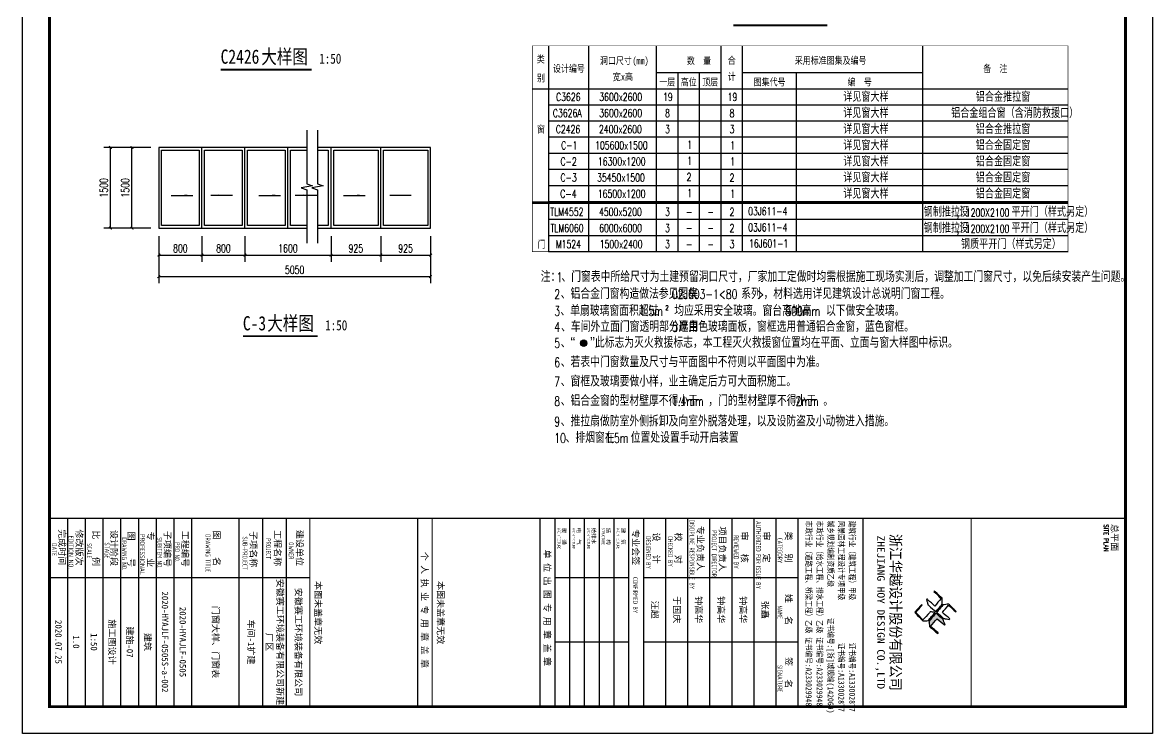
# Model space of a CAD drawing. Extents: x 1900113 to 2270874, y 17288394 to 17931430.
# Drawn here: x 2249874 to 2270874, y 17313615 to 17326832 of the extents above; entities that cross this region are included whole.
import ezdxf
from ezdxf.enums import TextEntityAlignment as Align

# ---------------------------------------------------------------- set-up
doc = ezdxf.new("R2010")
doc.units = 0
doc.header["$LTSCALE"] = 1000
doc.header["$MEASUREMENT"] = 0
doc.layers.get('Defpoints').update_dxf_attribs({"color": 250})
for name, color, linetype in [('0 - 立面线', 7, 'Continuous'), ('DIM_SYMB', 165, 'Continuous'), ('PUB_DIM', 161, 'Continuous'), ('PUB_TEXT', 7, 'Continuous'), ('PUB_TITLE', 4, 'Continuous'), ('TK', 4, 'Continuous'), ('WINDOW', 140, 'Continuous'), ('立面门窗', 144, 'Continuous')]:
    doc.layers.add(name, color=color, linetype=linetype)
doc.styles.add('-宋体', font='', dxfattribs={"width": 0.8})
doc.styles.add('_TCH_DIM_T3', font='SIMPLEX', dxfattribs={"width": 0.705882, "bigfont": 'GBCBIG'})
doc.styles.add('_TCH_LABEL', font='COMPLEX', dxfattribs={"bigfont": 'GBCBIG'})
doc.styles.add('HT', font='simhei.ttf', dxfattribs={"width": 0.7})
doc.styles.add('ROMANS', font='romans', dxfattribs={"width": 0.65, "height": 231.275})
doc.styles.add('TSSD_REIN', font='tssdeng.shx', dxfattribs={"width": 0.7, "bigfont": 'tssdchn.shx'})
doc.styles.add('YAYA', font='', dxfattribs={"width": 0.8, "height": 1})
doc.styles.add('图签宋体', font='', dxfattribs={"height": 300})
doc.styles.add('图签黑体', font='simhei.ttf', dxfattribs={"height": 550})
doc.styles.get('-宋体').set_extended_font_data('SimSun')
doc.styles.get('YAYA').set_extended_font_data('SimSun')
doc.styles.get('图签宋体').set_extended_font_data('NSimSun')
doc.dimstyles.new('_TCH_ARCH&&50', dxfattribs={"dimtxt": 148.75, "dimasz": 50, "dimexe": 125, "dimexo": 150, "dimgap": 50, "dimtad": 1, "dimdec": 0, "dimzin": 0, "dimdsep": 46, "dimtxsty": '_TCH_DIM_T3', "dimblk": 'ARCHTICK', "dimcen": 0.09, "dimclrt": 7, "dimazin": 2, "dimtfac": 1, "dimtdec": 0, "dimtix": 1, "dimtmove": 2, "dimatfit": 3, "dimfxl": 0, "dimtolj": 1, "dimtzin": 0, "dimarcsym": 0})

# ---------------------------------------------------------------- blocks, each defined once
blk = doc.blocks.new('A$C053D6479')
at = {"layer": 'PUB_TITLE'}
h = blk.add_hatch(color=256, dxfattribs=at)
h.dxf.hatch_style = 1
edge = h.paths.add_edge_path()
edge.add_spline(control_points=[(1026, 827), (1105, 920), (1188, 1008), (1266, 1102)], knot_values=[13, 13, 13, 13, 14, 14, 14, 14], degree=3, periodic=0)
edge.add_spline(control_points=[(1266, 1102), (1258, 1111), (1249, 1119), (1239, 1116)], knot_values=[12, 12, 12, 12, 13, 13, 13, 13], degree=3, periodic=0)
edge.add_spline(control_points=[(1239, 1116), (1210, 1107), (1179, 1092), (1144, 1077)], knot_values=[11, 11, 11, 11, 12, 12, 12, 12], degree=3, periodic=0)
edge.add_spline(control_points=[(1144, 1077), (1109, 1063), (1069, 1053), (1047, 1038)], knot_values=[10, 10, 10, 10, 11, 11, 11, 11], degree=3, periodic=0)
edge.add_spline(control_points=[(1047, 1038), (1028, 1026), (1007, 992), (991, 972)], knot_values=[9, 9, 9, 9, 10, 10, 10, 10], degree=3, periodic=0)
edge.add_spline(control_points=[(991, 972), (942, 913), (899, 868), (849, 810)], knot_values=[8, 8, 8, 8, 9, 9, 9, 9], degree=3, periodic=0)
edge.add_spline(control_points=[(849, 810), (842, 801), (822, 776), (822, 775)], knot_values=[7, 7, 7, 7, 8, 8, 8, 8], degree=3, periodic=0)
edge.add_spline(control_points=[(822, 775), (823, 771), (848, 752), (859, 744)], knot_values=[6, 6, 6, 6, 7, 7, 7, 7], degree=3, periodic=0)
edge.add_spline(control_points=[(859, 744), (949, 670), (1035, 592), (1122, 521)], knot_values=[5, 5, 5, 5, 6, 6, 6, 6], degree=3, periodic=0)
edge.add_spline(control_points=[(1122, 521), (1153, 527), (1185, 530), (1217, 533)], knot_values=[4, 4, 4, 4, 5, 5, 5, 5], degree=3, periodic=0)
edge.add_spline(control_points=[(1217, 533), (1246, 535), (1293, 532), (1316, 542)], knot_values=[3, 3, 3, 3, 4, 4, 4, 4], degree=3, periodic=0)
edge.add_spline(control_points=[(1316, 542), (1327, 547), (1338, 565), (1349, 579)], knot_values=[2, 2, 2, 2, 3, 3, 3, 3], degree=3, periodic=0)
edge.add_spline(control_points=[(1349, 579), (1423, 670), (1507, 759), (1572, 848)], knot_values=[1, 1, 1, 1, 2, 2, 2, 2], degree=3, periodic=0)
edge.add_spline(control_points=[(1572, 848), (1564, 852), (1561, 861), (1551, 862)], knot_values=[0, 0, 0, 0, 1, 1, 1, 1], degree=3, periodic=0)
edge.add_spline(control_points=[(1551, 862), (1469, 769), (1393, 671), (1310, 579)], knot_values=[15, 15, 15, 15, 16, 16, 16, 16], degree=3, periodic=0)
edge.add_spline(control_points=[(1310, 579), (1216, 662), (1118, 742), (1026, 827)], knot_values=[14, 14, 14, 14, 15, 15, 15, 15], degree=3, periodic=0)
at = {"layer": 'TK'}
for points, knots in [([(1031, 1298), (1066, 1286), (1054, 1262), (1045, 1224), (1036, 1188), (1031, 1158), (1024, 1121), (1020, 1104), (1017, 1085), (1012, 1071), (1004, 1052), (976, 1026), (956, 1003), (906, 946), (866, 899), (814, 839), (806, 829), (789, 806), (787, 806), (777, 804), (728, 856), (719, 864), (651, 922), (580, 978), (514, 1036), (509, 1106), (488, 1176), (479, 1247), (570, 1343), (663, 1436), (758, 1526), (764, 1523), (768, 1518), (774, 1515), (693, 1422), (599, 1343), (520, 1249), (607, 1171), (698, 1096), (789, 1021), (874, 1109), (950, 1206), (1031, 1298)], [0, 0, 0, 0, 1, 1, 1, 2, 2, 2, 3, 3, 3, 4, 4, 4, 5, 5, 5, 6, 6, 6, 7, 7, 7, 8, 8, 8, 9, 9, 9, 10, 10, 10, 11, 11, 11, 12, 12, 12, 13, 13, 13, 14, 14, 14, 14]), ([(555, 949), (624, 891), (699, 833), (760, 773), (689, 691), (614, 604), (539, 517), (529, 505), (516, 487), (506, 482), (492, 475), (469, 472), (452, 467), (416, 456), (383, 448), (342, 438), (323, 433), (297, 422), (293, 440), (291, 452), (313, 470), (322, 480), (400, 566), (477, 652), (553, 736), (460, 815), (366, 894), (270, 970), (183, 883), (101, 791), (16, 703), (-18, 714), (9, 735), (28, 755), (103, 838), (192, 930), (266, 1005), (319, 1009), (387, 1005), (442, 1007), (456, 1008), (472, 1011), (485, 1007), (507, 1000), (534, 967), (555, 949)], [0, 0, 0, 0, 1, 1, 1, 2, 2, 2, 3, 3, 3, 4, 4, 4, 5, 5, 5, 6, 6, 6, 7, 7, 7, 8, 8, 8, 9, 9, 9, 10, 10, 10, 11, 11, 11, 12, 12, 12, 13, 13, 13, 14, 14, 14, 15, 15, 15, 15]), ([(1551, 862), (1561, 861), (1564, 852), (1572, 848), (1507, 759), (1423, 670), (1349, 579), (1338, 565), (1327, 547), (1316, 542), (1293, 532), (1246, 535), (1217, 533), (1185, 530), (1153, 527), (1122, 521), (1035, 592), (949, 670), (859, 744), (848, 752), (823, 771), (822, 775), (822, 776), (842, 801), (849, 810), (899, 868), (942, 913), (991, 972), (1007, 992), (1028, 1026), (1047, 1038), (1069, 1053), (1109, 1063), (1144, 1077), (1179, 1092), (1210, 1107), (1239, 1116), (1249, 1119), (1258, 1111), (1266, 1102), (1188, 1008), (1105, 920), (1026, 827), (1118, 742), (1216, 662), (1310, 579), (1393, 671), (1469, 769), (1551, 862)], [0, 0, 0, 0, 1, 1, 1, 2, 2, 2, 3, 3, 3, 4, 4, 4, 5, 5, 5, 6, 6, 6, 7, 7, 7, 8, 8, 8, 9, 9, 9, 10, 10, 10, 11, 11, 11, 12, 12, 12, 13, 13, 13, 14, 14, 14, 15, 15, 15, 16, 16, 16, 16]), ([(1097, 490), (1100, 425), (1106, 361), (1107, 294), (1018, 207), (925, 121), (830, 33), (818, 21), (800, 0), (787, 0), (768, -1), (725, 49), (712, 60), (662, 103), (616, 143), (568, 186), (545, 207), (518, 224), (499, 250), (501, 259), (511, 261), (516, 267), (609, 192), (696, 111), (785, 33), (883, 118), (977, 208), (1070, 298), (992, 373), (892, 456), (803, 534), (791, 544), (768, 561), (766, 569), (761, 588), (776, 634), (780, 655), (785, 690), (788, 721), (795, 746), (897, 661), (998, 576), (1097, 490)], [0, 0, 0, 0, 1, 1, 1, 2, 2, 2, 3, 3, 3, 4, 4, 4, 5, 5, 5, 6, 6, 6, 7, 7, 7, 8, 8, 8, 9, 9, 9, 10, 10, 10, 11, 11, 11, 12, 12, 12, 13, 13, 13, 14, 14, 14, 14])]:
    blk.add_open_spline(points, degree=3, knots=knots, dxfattribs=at)
blk = doc.blocks.new('GeYuanFrame_23875652', base_point=(18.76, 4.34))
at = {"layer": 'PUB_TITLE'}
for points in [[(554.76, 235.14), (554.76, 292.54)], [(578.76, 235.14), (578.76, 292.54)], [(554.76, 202.14), (554.76, 229.64)], [(578.76, 202.14), (578.76, 229.64)], [(554.76, 14.34), (554.76, 111.14)]]:
    blk.add_lwpolyline(points, dxfattribs=at)
at = {"layer": 'TK'}
for p, q in [((43.76, 414.34), (602.76, 414.34)), ((532.76, 316.74), (602.76, 316.74)), ((532.76, 284.34), (602.76, 284.34)), ((532.76, 276.14), (602.76, 276.14)), ((532.76, 267.94), (602.76, 267.94)), ((532.76, 259.74), (602.76, 259.74)), ((532.76, 251.54), (602.76, 251.54)), ((532.76, 243.34), (602.76, 243.34)), ((532.76, 235.14), (602.76, 235.14)), ((532.76, 235.14), (602.76, 235.14)), ((532.76, 102.34), (602.76, 102.34)), ((532.76, 93.54), (602.76, 93.54)), ((532.76, 84.74), (554.76, 84.74)), ((532.76, 84.74), (602.76, 84.74)), ((532.76, 67.18), (602.76, 67.18)), ((532.76, 67.14), (602.76, 67.14)), ((532.76, 60.58), (602.76, 60.58)), ((532.76, 53.98), (602.76, 53.98)), ((532.76, 47.38), (602.76, 47.38)), ((532.76, 40.78), (602.76, 40.78)), ((532.76, 34.18), (602.76, 34.18)), ((532.76, 27.58), (602.76, 27.58)), ((532.76, 20.98), (602.76, 20.98)), ((532.76, 14.34), (602.76, 14.34))]:
    blk.add_line(p, q, dxfattribs=at)
for points in [[(18.76, 424.34), (612.76, 424.34), (612.76, 4.34), (18.76, 4.34), (18.76, 424.34)], [(532.76, 292.54), (602.76, 292.54)], [(532.76, 235.14), (602.76, 235.14)], [(532.76, 229.64), (602.76, 229.64)], [(532.76, 224.14), (602.76, 224.14)], [(532.76, 218.64), (602.76, 218.64)], [(532.76, 213.14), (602.76, 213.14)], [(532.76, 207.64), (602.76, 207.64)], [(532.76, 202.14), (602.76, 202.14)], [(532.76, 196.64), (602.76, 196.64)], [(532.76, 151.14), (602.76, 151.14)]]:
    blk.add_lwpolyline(points, dxfattribs=at)
at = {"layer": 'TK', "const_width": 1}
blk.add_lwpolyline([(602.76, 414.34), (43.76, 414.34), (43.76, 14.34), (602.76, 14.34)], close=True, dxfattribs=at)
at = {"layer": 'TK'}
for points, const_width in [([(532.76, 414.34), (532.76, 14.34)], 0.4), ([(532.76, 356.95), (602.76, 356.95)], 0.35), ([(532.76, 292.54), (602.76, 292.54)], 0.35), ([(532.76, 292.54), (602.76, 292.54)], 0.35), ([(532.76, 235.14), (602.76, 235.14)], 0.35), ([(532.76, 202.14), (602.76, 202.14)], 0.35), ([(532.76, 156.64), (602.76, 156.64)], 0.35), ([(532.76, 111.14), (602.76, 111.14)], 0.35), ([(532.76, 67.18), (602.76, 67.18)], 0.35)]:
    blk.add_lwpolyline(points, dxfattribs=dict(at, const_width=const_width))
at = {"layer": 'PUB_TITLE', "xscale": 0.01000000000021828, "yscale": 0.01000000000021828, "zscale": 0.01}
blk.add_blockref('A$C053D6479', (559.86, 336.08), dxfattribs=at)
at = {"layer": 'TK', "style": '图签宋体'}
for s, height, p in [('总平面', 2.4, (534.9, 409.1)), ('类   别', 2.4, (537.65, 287.9)), ('姓   名', 2.4, (560.87, 287.9)), ('签   名', 2.4, (584.35, 287.9)), ('审   定', 2.4, (537.65, 279.7)), ('审   核', 2.4, (537.65, 271.5)), ('项目负责人', 2.4, (535.8, 263.3)), ('专业负责人', 2.4, (535.56, 255.1)), ('校   对', 2.4, (538.06, 246.9)), ('设   计', 2.4, (538.03, 238.7)), ('专业会签', 2.4, (536.79, 231.05)), ('建  筑', 1.44, (536.28, 226.92)), ('结  构', 1.44, (536.28, 221.42)), ('给排水', 1.44, (536.28, 215.92)), ('电  气', 1.44, (536.28, 210.42)), ('暖  通', 1.44, (536.28, 204.92)), ('单 位 出 图 专 用 章 盖 章', 2.4, (544.39, 198.16)), ('本图未盖章无效', 2.4, (556.1, 158.51)), ('个 人 执 业 专 用 章 盖 章', 2.4, (545.19, 152.58)), ('本图未盖章无效', 2.4, (556.1, 113.01)), ('建设单位', 2.4, (537.06, 106.14)), ('工程名称', 2.4, (537.14, 97.93)), ('子项名称', 2.4, (537.52, 88.95)), ('图    名', 2.4, (537.3, 75.3)), ('工程编号', 2.4, (537.44, 63.58)), ('子项编号', 2.4, (537.44, 57)), ('专    业', 2.4, (537.68, 50.69)), ('图    号', 2.4, (537.69, 43.58)), ('设计阶段', 2.4, (537.12, 37.12)), ('比    例', 2.4, (537.26, 30.44)), ('修改版次', 2.4, (536.91, 24.22)), ('完成时间', 2.4, (536.79, 17.83))]:
    blk.add_text(s, height=height, dxfattribs=at).set_placement(p)
at = {"layer": 'TK'}
for s, height, style, width, p in [('SITE PLAN', 1.697, 'ROMANS', 0.76, (535.02, 406.31)), ('建筑行业（建筑工程）甲级           证书编号:A133002877', 2.2, '-宋体', 0.8, (533.67, 311.64)), ('风景园林工程设计专项甲级           证书编号:A133002877', 2.2, '-宋体', 0.8, (533.67, 307.62)), ('城乡规划编制资质乙级        证书编号:[浙]城规编(142069)', 2.2, '-宋体', 0.8, (533.67, 303.63)), ('市政行业（给水工程、排水工程）乙级 证书编号:A233029948', 2.2, '-宋体', 0.8, (533.67, 299.55)), ('市政行业（道路工程、桥梁工程）乙级 证书编号:A233029948', 2.2, '-宋体', 0.8, (533.67, 295.5)), ('CATEGORY', 1.8, 'TSSD_REIN', 0.7, (539.99, 284.98)), ('NAME', 1.8, 'TSSD_REIN', 0.7, (565.18, 284.98)), ('SIGNATURE', 1.8, 'TSSD_REIN', 0.7, (587.34, 284.98)), ('AUTHORIZED FOR ISSUE BY', 1.8, 'TSSD_REIN', 0.7, (533.79, 276.98)), ('REVIEWED BY', 1.8, 'TSSD_REIN', 0.7, (539.03, 268.72)), ('PROJECT DIRECTOR', 1.8, 'TSSD_REIN', 0.7, (537.22, 260.55)), ('DISCIPLINE RESPONSIBLE BY', 1.8, 'TSSD_REIN', 0.7, (533.25, 252.28)), ('CHECKED BY', 1.8, 'TSSD_REIN', 0.7, (539.42, 244.25)), ('DESIGNED BY', 1.8, 'TSSD_REIN', 0.7, (539.43, 236.08)), ('CONFIRMED BY', 1.8, 'TSSD_REIN', 0.7, (554.61, 231.23)), ('ARCHITECTURE', 1.08, 'TSSD_REIN', 0.7, (536.32, 225.15)), ('STRUCTURE', 1.08, 'TSSD_REIN', 0.7, (536.32, 219.65)), ('ARCHITECTURE', 1.08, 'TSSD_REIN', 0.7, (536.32, 214.15)), ('ARCHITECTURE', 1.08, 'TSSD_REIN', 0.7, (536.32, 208.65)), ('ARCHITECTURE', 1.08, 'TSSD_REIN', 0.7, (536.32, 203.15)), ('OWNER', 1.8, 'TSSD_REIN', 0.7, (541.65, 103.29)), ('PROJECT', 1.8, 'TSSD_REIN', 0.7, (540.19, 94.83)), ('SUB-PROJECT', 1.8, 'TSSD_REIN', 0.7, (539.53, 86.11)), ('DRAWING TITLE', 1.8, 'TSSD_REIN', 0.7, (538.64, 72.34)), ('PRO N0.', 1.8, 'TSSD_REIN', 0.7, (541.68, 60.96)), ('SUBITEM NO.', 1.8, 'TSSD_REIN', 0.7, (539.82, 54.39)), ('PROFESSIONAL', 1.8, 'TSSD_REIN', 0.8, (538.55, 47.95)), ('DRAWING NO.', 1.8, 'TSSD_REIN', 0.7, (539.86, 41.26)), ('STAGE', 1.8, 'TSSD_REIN', 0.7, (541.76, 34.84)), ('SCALE', 1.8, 'TSSD_REIN', 0.7, (542.05, 28.23)), ('EDITION NO.', 1.8, 'TSSD_REIN', 0.8, (539.2, 21.45)), ('DATE', 1.8, 'TSSD_REIN', 0.7, (542, 15.26))]:
    blk.add_text(s, height=height, dxfattribs=dict(at, style=style, width=width)).set_placement(p)
for s, height, style, width, p in [('浙江华越设计股份有限公司', 3.96, 'HT', 0.9, (567.74, 328.97)), ('ZHEJIANG HOY DESIGN CO.,LTD', 2.8, '图签黑体', 1.11, (567.73, 323.1))]:
    blk.add_text(s, height=height, dxfattribs=dict(at, style=style, width=width)).set_placement(p, align=Align.MIDDLE)
at = {"layer": 'TK', "char_height": 2.4, "attachment_point": 5, "style": '图签宋体'}
for s, insert, width in [('张矗', (566.76, 280.21), 24), ('钟高华', (566.76, 272.04), 24), ('钟高华', (566.76, 263.84), 24), ('钟高华', (566.76, 255.57), 24), ('于国庆', (566.76, 247.44), 24), ('汪超', (566.76, 239.24), 24), ('安徽赛工环境装备有限公司', (578.76, 106.74), 48), ('安徽赛工环境装备有限公司新建厂区', (578.76, 97.94), 48), ('车间-1扩建', (578.76, 89.14), 48), ('门窗大样、门窗表', (578.76, 75.94), 48), ('2020-HYAJLF-0505', (578.76, 63.88), 48), ('2020-HYAJLF-0505S-a-002', (578.76, 57.28), 48), ('建筑', (578.76, 50.68), 48), ('建施-07', (578.76, 44.08), 48), ('施工图设计', (578.76, 37.48), 48), ('1:50', (578.76, 30.88), 48), ('1.0', (578.76, 24.28), 48), ('2020.07.25', (578.76, 17.69), 48)]:
    blk.add_mtext(s, dxfattribs=dict(at, insert=insert, width=width))
blk = doc.blocks.new('_ArchTick')
at = {"color": 0, "linetype": 'ByBlock', "const_width": 0.4}
blk.add_lwpolyline([(-0.5, -0.5), (0.5, 0.5)], dxfattribs=at)
blk = doc.blocks.new('*D85')
at = {"layer": 'Defpoints', "color": 0}
for p in [(2251506, 17324509), (2252006, 17324509), (2252006, 17323009)]:
    blk.add_point(p, dxfattribs=at)
at = {"layer": 'PUB_DIM', "color": 0, "lineweight": -2}
for p, q in [((2251856, 17324509), (2251381, 17324509)), ((2251506, 17323009), (2251506, 17324509)), ((2251856, 17323009), (2251381, 17323009))]:
    blk.add_line(p, q, dxfattribs=at)
at = {"layer": 'PUB_DIM', "color": 0, "lineweight": -2, "xscale": 50, "yscale": 50, "zscale": 50}
for p, rotation in [((2251506, 17324509), 90), ((2251506, 17323009), 270)]:
    blk.add_blockref('_ArchTick', p, dxfattribs=dict(at, rotation=rotation))
at = {"layer": 'PUB_DIM', "color": 7, "insert": (2251382, 17323759), "char_height": 148.8, "attachment_point": 5, "rotation": 90, "style": '_TCH_DIM_T3'}
blk.add_mtext('\\A1;1500', dxfattribs=at)
blk = doc.blocks.new('*D86')
at = {"layer": 'Defpoints', "color": 0}
for p in [(2252406, 17323009), (2253206, 17323009), (2253206, 17322509)]:
    blk.add_point(p, dxfattribs=at)
at = {"layer": 'PUB_DIM', "color": 0, "lineweight": -2}
for p, q in [((2252406, 17322859), (2252406, 17322384)), ((2253206, 17322859), (2253206, 17322384)), ((2252406, 17322509), (2253206, 17322509))]:
    blk.add_line(p, q, dxfattribs=at)
at = {"layer": 'PUB_DIM', "color": 0, "lineweight": -2, "xscale": 50, "yscale": 50, "zscale": 50, "rotation": 180}
blk.add_blockref('_ArchTick', (2252406, 17322509), dxfattribs=at)
at = {"layer": 'PUB_DIM', "color": 0, "lineweight": -2, "xscale": 50, "yscale": 50, "zscale": 50}
blk.add_blockref('_ArchTick', (2253206, 17322509), dxfattribs=at)
at = {"layer": 'PUB_DIM', "color": 7, "insert": (2252806, 17322633), "char_height": 148.8, "attachment_point": 5, "style": '_TCH_DIM_T3'}
blk.add_mtext('\\A1;800', dxfattribs=at)
blk = doc.blocks.new('*D87')
at = {"layer": 'Defpoints', "color": 0}
for p in [(2253206, 17323009), (2254006, 17323009), (2254006, 17322509)]:
    blk.add_point(p, dxfattribs=at)
at = {"layer": 'PUB_DIM', "color": 0, "lineweight": -2}
for p, q in [((2253206, 17322859), (2253206, 17322384)), ((2254006, 17322859), (2254006, 17322384)), ((2253206, 17322509), (2254006, 17322509))]:
    blk.add_line(p, q, dxfattribs=at)
at = {"layer": 'PUB_DIM', "color": 0, "lineweight": -2, "xscale": 50, "yscale": 50, "zscale": 50, "rotation": 180}
blk.add_blockref('_ArchTick', (2253206, 17322509), dxfattribs=at)
at = {"layer": 'PUB_DIM', "color": 0, "lineweight": -2, "xscale": 50, "yscale": 50, "zscale": 50}
blk.add_blockref('_ArchTick', (2254006, 17322509), dxfattribs=at)
at = {"layer": 'PUB_DIM', "color": 7, "insert": (2253606, 17322633), "char_height": 148.8, "attachment_point": 5, "style": '_TCH_DIM_T3'}
blk.add_mtext('\\A1;800', dxfattribs=at)
blk = doc.blocks.new('*D88')
at = {"layer": 'Defpoints', "color": 0}
for p in [(2254006, 17323009), (2255606, 17323009), (2255606, 17322509)]:
    blk.add_point(p, dxfattribs=at)
at = {"layer": 'PUB_DIM', "color": 0, "lineweight": -2}
for p, q in [((2254006, 17322859), (2254006, 17322384)), ((2255606, 17322859), (2255606, 17322384)), ((2254006, 17322509), (2255606, 17322509))]:
    blk.add_line(p, q, dxfattribs=at)
at = {"layer": 'PUB_DIM', "color": 0, "lineweight": -2, "xscale": 50, "yscale": 50, "zscale": 50, "rotation": 180}
blk.add_blockref('_ArchTick', (2254006, 17322509), dxfattribs=at)
at = {"layer": 'PUB_DIM', "color": 0, "lineweight": -2, "xscale": 50, "yscale": 50, "zscale": 50}
blk.add_blockref('_ArchTick', (2255606, 17322509), dxfattribs=at)
at = {"layer": 'PUB_DIM', "color": 7, "insert": (2254806, 17322633), "char_height": 148.8, "attachment_point": 5, "style": '_TCH_DIM_T3'}
blk.add_mtext('\\A1;1600', dxfattribs=at)
blk = doc.blocks.new('*D89')
at = {"layer": 'Defpoints', "color": 0}
for p in [(2255606, 17323009), (2256531, 17323009), (2256531, 17322509)]:
    blk.add_point(p, dxfattribs=at)
at = {"layer": 'PUB_DIM', "color": 0, "lineweight": -2}
for p, q in [((2255606, 17322859), (2255606, 17322384)), ((2256531, 17322859), (2256531, 17322384)), ((2255606, 17322509), (2256531, 17322509))]:
    blk.add_line(p, q, dxfattribs=at)
at = {"layer": 'PUB_DIM', "color": 0, "lineweight": -2, "xscale": 50, "yscale": 50, "zscale": 50, "rotation": 180}
blk.add_blockref('_ArchTick', (2255606, 17322509), dxfattribs=at)
at = {"layer": 'PUB_DIM', "color": 0, "lineweight": -2, "xscale": 50, "yscale": 50, "zscale": 50}
blk.add_blockref('_ArchTick', (2256531, 17322509), dxfattribs=at)
at = {"layer": 'PUB_DIM', "color": 7, "insert": (2256068, 17322633), "char_height": 148.8, "attachment_point": 5, "style": '_TCH_DIM_T3'}
blk.add_mtext('\\A1;925', dxfattribs=at)
blk = doc.blocks.new('*D90')
at = {"layer": 'Defpoints', "color": 0}
for p in [(2256531, 17323009), (2257456, 17323009), (2257456, 17322509)]:
    blk.add_point(p, dxfattribs=at)
at = {"layer": 'PUB_DIM', "color": 0, "lineweight": -2}
for p, q in [((2256531, 17322859), (2256531, 17322384)), ((2257456, 17322859), (2257456, 17322384)), ((2256531, 17322509), (2257456, 17322509))]:
    blk.add_line(p, q, dxfattribs=at)
at = {"layer": 'PUB_DIM', "color": 0, "lineweight": -2, "xscale": 50, "yscale": 50, "zscale": 50, "rotation": 180}
blk.add_blockref('_ArchTick', (2256531, 17322509), dxfattribs=at)
at = {"layer": 'PUB_DIM', "color": 0, "lineweight": -2, "xscale": 50, "yscale": 50, "zscale": 50}
blk.add_blockref('_ArchTick', (2257456, 17322509), dxfattribs=at)
at = {"layer": 'PUB_DIM', "color": 7, "insert": (2256993, 17322633), "char_height": 148.8, "attachment_point": 5, "style": '_TCH_DIM_T3'}
blk.add_mtext('\\A1;925', dxfattribs=at)
blk = doc.blocks.new('*D91')
at = {"layer": 'Defpoints', "color": 0}
for p in [(2252406, 17323009), (2257456, 17323009), (2257456, 17322109)]:
    blk.add_point(p, dxfattribs=at)
at = {"layer": 'PUB_DIM', "color": 0, "lineweight": -2}
for p, q in [((2252406, 17322859), (2252406, 17321984)), ((2257456, 17322859), (2257456, 17321984)), ((2252406, 17322109), (2257456, 17322109))]:
    blk.add_line(p, q, dxfattribs=at)
at = {"layer": 'PUB_DIM', "color": 0, "lineweight": -2, "xscale": 50, "yscale": 50, "zscale": 50, "rotation": 180}
blk.add_blockref('_ArchTick', (2252406, 17322109), dxfattribs=at)
at = {"layer": 'PUB_DIM', "color": 0, "lineweight": -2, "xscale": 50, "yscale": 50, "zscale": 50}
blk.add_blockref('_ArchTick', (2257456, 17322109), dxfattribs=at)
at = {"layer": 'PUB_DIM', "color": 7, "insert": (2254931, 17322233), "char_height": 148.8, "attachment_point": 5, "style": '_TCH_DIM_T3'}
blk.add_mtext('\\A1;5050', dxfattribs=at)
blk = doc.blocks.new('*D92')
at = {"layer": 'Defpoints', "color": 0}
for p in [(2251906, 17324509), (2252406, 17324509), (2252406, 17323009)]:
    blk.add_point(p, dxfattribs=at)
at = {"layer": 'PUB_DIM', "color": 0, "lineweight": -2}
for p, q in [((2252256, 17324509), (2251781, 17324509)), ((2251906, 17323009), (2251906, 17324509)), ((2252256, 17323009), (2251781, 17323009))]:
    blk.add_line(p, q, dxfattribs=at)
at = {"layer": 'PUB_DIM', "color": 0, "lineweight": -2, "xscale": 50, "yscale": 50, "zscale": 50}
for p, rotation in [((2251906, 17324509), 90), ((2251906, 17323009), 270)]:
    blk.add_blockref('_ArchTick', p, dxfattribs=dict(at, rotation=rotation))
at = {"layer": 'PUB_DIM', "color": 7, "insert": (2251782, 17323759), "char_height": 148.8, "attachment_point": 5, "rotation": 90, "style": '_TCH_DIM_T3'}
blk.add_mtext('\\A1;1500', dxfattribs=at)

msp = doc.modelspace()

# ---------------------------------------------------------------- hatches: boundary and pattern name
h = msp.add_hatch(color=1)
edge = h.paths.add_edge_path()
edge.add_arc((2260302.6, 17320871.7), 60, 0, 360)
at = {"layer": 'DIM_SYMB'}
for points in [[(2253038.1, 17323615.8), (2252888.1, 17323615.8), (2252888.1, 17323635.8)], [(2253371.7, 17323615.8), (2253521.7, 17323615.8), (2253521.7, 17323635.8)], [(2254668, 17323615.8), (2254518, 17323615.8), (2254518, 17323635.8)], [(2254938.7, 17323615.8), (2255088.7, 17323615.8), (2255088.7, 17323635.8)], [(2256238.1, 17323615.8), (2256088.1, 17323615.8), (2256088.1, 17323635.8)], [(2256696.7, 17323615.8), (2256846.7, 17323615.8), (2256846.7, 17323635.8)]]:
    msp.add_hatch(color=256, dxfattribs=at).paths.add_polyline_path(points)

# ---------------------------------------------------------------- linework, layer by layer
for p, q in [((2260399.8, 17322573.9), (2260399.8, 17326398.9)), ((2262849.8, 17325898.9), (2261649.8, 17325898.9)), ((2266599.8, 17325898.9), (2263249.8, 17325898.9)), ((2269304.8, 17325298.9), (2259649.8, 17325298.9)), ((2269304.8, 17324998.9), (2259649.8, 17324998.9)), ((2269304.8, 17324698.9), (2259649.8, 17324698.9)), ((2269304.8, 17324698.9), (2259649.8, 17324698.9)), ((2269304.8, 17324398.9), (2259649.8, 17324398.9)), ((2269304.8, 17324098.9), (2259649.8, 17324098.9)), ((2269304.8, 17323798.9), (2259649.8, 17323798.9)), ((2269304.8, 17323498.9), (2259649.8, 17323498.9)), ((2269304.8, 17323498.9), (2259649.8, 17323498.9)), ((2269304.8, 17323498.9), (2259649.8, 17323498.9)), ((2269304.8, 17323498.9), (2259649.8, 17323498.9)), ((2269304.8, 17323498.9), (2259649.8, 17323498.9)), ((2269304.8, 17323498.9), (2259649.8, 17323498.9)), ((2269304.8, 17323498.9), (2259649.8, 17323498.9)), ((2269304.8, 17323498.9), (2259649.8, 17323498.9))]:
    msp.add_line(p, q)
at = {"color": 0}
msp.add_circle((2260302.6, 17320871.7), 60, dxfattribs=at)
at = {"layer": '0 - 立面线'}
for p, q in [((2253206, 17323009), (2253206, 17324509)), ((2254006, 17323009), (2254006, 17324509)), ((2254806, 17323009), (2254806, 17324509)), ((2255606, 17323009), (2255606, 17324509)), ((2256531, 17323009), (2256531, 17324509))]:
    msp.add_line(p, q, dxfattribs=at)
for points in [[(2255156, 17324509), (2252406, 17324509), (2252406, 17323009)], [(2255356, 17323009), (2257456, 17323009), (2257456, 17324509), (2255356, 17324509)], [(2252406, 17323009), (2255156, 17323009)]]:
    msp.add_lwpolyline(points, dxfattribs=at)
at = {"layer": 'DIM_SYMB', "const_width": 35}
for points in [[(2253554.6, 17325958.4), (2255246.7, 17325958.4)], [(2253967.8, 17321000.6), (2255357.5, 17321000.6)]]:
    msp.add_lwpolyline(points, dxfattribs=at)
at = {"layer": 'DIM_SYMB'}
for points in [[(2252636.2, 17323615.8), (2253038.1, 17323615.8)], [(2253773.7, 17323615.8), (2253371.7, 17323615.8)], [(2254266.1, 17323615.8), (2254668, 17323615.8)], [(2255340.7, 17323615.8), (2254938.7, 17323615.8)], [(2255836.2, 17323615.8), (2256238.1, 17323615.8)], [(2257098.7, 17323615.8), (2256696.7, 17323615.8)]]:
    msp.add_lwpolyline(points, dxfattribs=at)
at = {"layer": 'PUB_DIM', "const_width": 35}
msp.add_lwpolyline([(2263084.3, 17326782.6), (2264834.3, 17326782.6)], dxfattribs=at)
at = {"layer": 'PUB_TEXT'}
for p, q in [((2259649.8, 17326398.9), (2259649.8, 17322573.9)), ((2261649.8, 17326391.4), (2261649.8, 17322573.9)), ((2262849.8, 17326396.4), (2262849.8, 17322573.9)), ((2263249.8, 17326398.9), (2263249.8, 17322573.9)), ((2266599.8, 17326398.9), (2266599.8, 17322573.9)), ((2262049.8, 17325898.9), (2262049.8, 17322573.9)), ((2262449.8, 17325898.9), (2262449.8, 17322573.9)), ((2262449.8, 17325898.9), (2262449.8, 17322573.9)), ((2262449.8, 17325898.9), (2262449.8, 17322573.9)), ((2262449.8, 17325898.9), (2262449.8, 17322573.9)), ((2262849.8, 17325898.9), (2262849.8, 17322573.9)), ((2264249.8, 17325898.9), (2264249.8, 17322573.9)), ((2259349.8, 17325598.9), (2269304.8, 17325598.9)), ((2259349.8, 17323498.9), (2269304.8, 17323498.9)), ((2259349.8, 17323473.9), (2269304.8, 17323473.9)), ((2259649.8, 17323473.9), (2269304.8, 17323473.9)), ((2259649.8, 17323173.9), (2266599.8, 17323173.9)), ((2259649.8, 17323173.9), (2269304.8, 17323173.9)), ((2259649.8, 17322873.9), (2269304.8, 17322873.9)), ((2259649.8, 17322573.9), (2269304.8, 17322573.9))]:
    msp.add_line(p, q, dxfattribs=at)
at = {"layer": 'PUB_TEXT', "const_width": 10}
msp.add_lwpolyline([(2269304.8, 17322573.9), (2269304.8, 17326398.9), (2259349.8, 17326398.9), (2259349.8, 17322573.9)], close=True, dxfattribs=at)
at = {"layer": 'WINDOW'}
for points in [[(2252456, 17324459), (2253156, 17324459), (2253156, 17323059), (2252456, 17323059)], [(2253256, 17324459), (2253956, 17324459), (2253956, 17323059), (2253256, 17323059)], [(2254056, 17324459), (2254756, 17324459), (2254756, 17323059), (2254056, 17323059)], [(2255656, 17324459), (2256481, 17324459), (2256481, 17323059), (2255656, 17323059)], [(2256581, 17324459), (2257406, 17324459), (2257406, 17323059), (2256581, 17323059)]]:
    msp.add_lwpolyline(points, close=True, dxfattribs=at)
for points in [[(2255156, 17323059), (2254856, 17323059), (2254856, 17324459), (2255156, 17324459)], [(2255356, 17324459), (2255556, 17324459), (2255556, 17323059), (2255356, 17323059)]]:
    msp.add_lwpolyline(points, dxfattribs=at)
at = {"layer": '立面门窗'}
msp.add_line((2256531, 17323009), (2256531, 17324509), dxfattribs=at)
for points in [[(2255156, 17324830.3), (2255156, 17323836.6), (2255261, 17323798.3), (2255051, 17323761.3), (2255156, 17323724.1), (2255156, 17322730.3)], [(2255356, 17324830.3), (2255356, 17323836.6), (2255461, 17323798.3), (2255251, 17323761.3), (2255356, 17323724.1), (2255356, 17322730.3)]]:
    msp.add_lwpolyline(points, dxfattribs=at)

# ---------------------------------------------------------------- block references
at = {"xscale": 50, "yscale": 50, "zscale": 50, "rotation": 270}
msp.add_blockref('GeYuanFrame_23875652', (2249873.5, 17343314.5), dxfattribs=at)

# ---------------------------------------------------------------- texts
at = {"layer": 'PUB_TEXT'}
for s, height, style, width, p in [('C2426', 264.35, 'YAYA', 0.8, (2253554.6, 17326066.8)), ('大样图', 264.35, 'YAYA', 0.8, (2254310.7, 17326066.8)), ('1:50', 188.82, 'YAYA', 0.8, (2255386.7, 17326066.8)), ('类', 132.2, 'YAYA', 0.8, (2259430.4, 17326086.4)), ('设计编号', 132.17, 'YAYA', 0.8, (2259731.3, 17325911.4)), ('洞口尺寸', 132.17, 'YAYA', 0.8, (2260604, 17326057.7)), ('(mm)', 132.17, 'YAYA', 0.8, (2261208.9, 17326057.7)), ('数', 132.2, 'YAYA', 0.8, (2262220.1, 17326057.7)), ('量', 132.2, 'YAYA', 0.8, (2262522.5, 17326057.7)), ('合', 132.2, 'YAYA', 0.8, (2262980.7, 17326061.4)), ('采用标准图集及编号', 132.17, 'YAYA', 0.8, (2264226.7, 17326061.4)), ('备', 132.2, 'YAYA', 0.8, (2267728, 17325911.4)), ('注', 132.2, 'YAYA', 0.8, (2268030.4, 17325911.4)), ('别', 132.2, 'YAYA', 0.8, (2259434.3, 17325736.4)), ('宽', 132.2, 'YAYA', 0.8, (2260844.1, 17325757.7)), ('x', 132.2, 'YAYA', 0.8, (2260995.3, 17325757.7)), ('高', 132.2, 'YAYA', 0.8, (2261070.9, 17325757.7)), ('计', 132.2, 'YAYA', 0.8, (2262980.4, 17325761.4)), ('一层', 132.17, 'YAYA', 0.8, (2261707.2, 17325661.4)), ('高位', 132.17, 'YAYA', 0.8, (2262106.6, 17325661.4)), ('顶层', 132.17, 'YAYA', 0.8, (2262506, 17325661.4)), ('图集代号', 132.17, 'YAYA', 0.8, (2263462.5, 17325661.4)), ('编', 132.2, 'YAYA', 0.8, (2265207.5, 17325661.4)), ('号', 132.2, 'YAYA', 0.8, (2265509.9, 17325661.4)), ('C3626', 148.75, '_TCH_LABEL', 0.705882, (2259789.8, 17325374.5)), ('3600x2600', 148.75, '_TCH_LABEL', 0.705882, (2260592.3, 17325374.5)), ('19', 148.75, '_TCH_LABEL', 0.705882, (2261777.3, 17325374.5)), ('19', 148.75, '_TCH_LABEL', 0.705882, (2262977.3, 17325374.5)), ('C3626A', 148.75, '_TCH_LABEL', 0.705882, (2259729.8, 17325074.5)), ('3600x2600', 148.75, '_TCH_LABEL', 0.705882, (2260592.3, 17325074.5)), ('8', 148.8, '_TCH_LABEL', 0.705882, (2261814.8, 17325074.5)), ('8', 148.8, '_TCH_LABEL', 0.705882, (2263014.8, 17325074.5)), ('窗', 132.2, 'YAYA', 0.8, (2259434.9, 17324783.6)), ('C2426', 148.75, '_TCH_LABEL', 0.705882, (2259784.8, 17324774.5)), ('2400x2600', 148.75, '_TCH_LABEL', 0.705882, (2260587.3, 17324774.5)), ('3', 148.8, '_TCH_LABEL', 0.705882, (2261814.8, 17324774.5)), ('3', 148.8, '_TCH_LABEL', 0.705882, (2263014.8, 17324774.5)), ('C-1', 148.75, '_TCH_LABEL', 0.705882, (2259884.8, 17324474.5)), ('105600x1500', 148.75, '_TCH_LABEL', 0.705882, (2260514.8, 17324474.5)), ('1', 148.8, '_TCH_LABEL', 0.705882, (2262227.3, 17324487)), ('1', 148.8, '_TCH_LABEL', 0.705882, (2263027.3, 17324474.5)), ('C-2', 148.75, '_TCH_LABEL', 0.705882, (2259872.3, 17324174.5)), ('16300x1200', 148.75, '_TCH_LABEL', 0.705882, (2260567.3, 17324174.5)), ('1', 148.8, '_TCH_LABEL', 0.705882, (2262227.3, 17324187)), ('1', 148.8, '_TCH_LABEL', 0.705882, (2263027.3, 17324174.5)), ('C-3', 148.75, '_TCH_LABEL', 0.705882, (2259872.3, 17323874.5)), ('35450x1500', 148.75, '_TCH_LABEL', 0.705882, (2260552.3, 17323874.5)), ('2', 148.8, '_TCH_LABEL', 0.705882, (2262214.8, 17323887)), ('2', 148.8, '_TCH_LABEL', 0.705882, (2263014.8, 17323874.5)), ('C-4', 148.75, '_TCH_LABEL', 0.705882, (2259867.3, 17323574.5)), ('16500x1200', 148.75, '_TCH_LABEL', 0.705882, (2260564.8, 17323574.5)), ('1', 148.8, '_TCH_LABEL', 0.705882, (2262227.3, 17323587)), ('1', 148.8, '_TCH_LABEL', 0.705882, (2263027.3, 17323574.5)), ('TLM4552', 148.75, '_TCH_LABEL', 0.705882, (2259682.3, 17323237)), ('4500x5200', 148.75, '_TCH_LABEL', 0.705882, (2260587.3, 17323237)), ('3', 148.8, '_TCH_LABEL', 0.705882, (2261814.8, 17323237)), ('2', 148.8, '_TCH_LABEL', 0.705882, (2263014.8, 17323237)), ('03J611-4', 148.75, '_TCH_LABEL', 0.705882, (2263360.6, 17323249.5)), ('1200X2100', 148.75, '_TCH_LABEL', 0.705882, (2267405.2, 17323223.9)), ('-', 148.8, '_TCH_LABEL', 0.705882, (2262204.8, 17323237)), ('-', 148.8, '_TCH_LABEL', 0.705882, (2262604.8, 17323237)), (',', 148.8, '_TCH_LABEL', 0.705882, (2267237.3, 17323223.9)), ('TLM6060', 148.75, '_TCH_LABEL', 0.705882, (2259684.8, 17322937)), ('6000x6000', 148.75, '_TCH_LABEL', 0.705882, (2260589.8, 17322937)), ('3', 148.8, '_TCH_LABEL', 0.705882, (2261814.8, 17322937)), ('-', 148.8, '_TCH_LABEL', 0.705882, (2262204.8, 17322937)), ('-', 148.8, '_TCH_LABEL', 0.705882, (2262604.8, 17322937)), ('2', 148.8, '_TCH_LABEL', 0.705882, (2263014.8, 17322937)), ('03J611-4', 148.75, '_TCH_LABEL', 0.705882, (2263360.6, 17322949.5)), (',', 148.8, '_TCH_LABEL', 0.705882, (2267237.3, 17322923.9)), ('1200X2100', 148.75, '_TCH_LABEL', 0.705882, (2267405.2, 17322923.9)), ('门', 132.2, 'YAYA', 0.8, (2259444.3, 17322643.9)), ('M1524', 148.75, '_TCH_LABEL', 0.705882, (2259784.8, 17322637)), ('1500x2400', 148.75, '_TCH_LABEL', 0.705882, (2260599.8, 17322637)), ('3', 148.8, '_TCH_LABEL', 0.705882, (2261814.8, 17322637)), ('-', 148.8, '_TCH_LABEL', 0.705882, (2262204.8, 17322637)), ('-', 148.8, '_TCH_LABEL', 0.705882, (2262604.8, 17322637)), ('3', 148.8, '_TCH_LABEL', 0.705882, (2263014.8, 17322637)), ('16J601-1', 148.75, '_TCH_LABEL', 0.705882, (2263375.6, 17322649.5)), ('1', 178.5, '_TCH_LABEL', 0.705882, (2259798.7, 17322008.1)), ('2', 178.5, '_TCH_LABEL', 0.705882, (2259755.8, 17321693.1)), ('02J603-1<80', 178.5, '_TCH_LABEL', 0.705882, (2261940.1, 17321693.1)), ('>', 178.5, '_TCH_LABEL', 0.705882, (2263525, 17321693.1)), ('3', 178.5, '_TCH_LABEL', 0.705882, (2259755.8, 17321378.1)), ('1.5m', 178.5, '_TCH_LABEL', 0.705882, (2261344.3, 17321378.1)), ('2', 89.2, '_TCH_LABEL', 0.705882, (2261818.3, 17321483.1)), ('900mm', 178.5, '_TCH_LABEL', 0.705882, (2264050.5, 17321378.1)), ('C-3', 264.35, 'YAYA', 0.8, (2253967.8, 17321109)), ('大样图', 264.35, 'YAYA', 0.8, (2254421.5, 17321109)), ('1:50', 188.82, 'YAYA', 0.8, (2255497.5, 17321109)), ('4', 178.5, '_TCH_LABEL', 0.705882, (2259755.8, 17321081.1)), ('5', 178.5, '_TCH_LABEL', 0.705882, (2261946.1, 17321081.1)), ('5', 178.5, '_TCH_LABEL', 0.705882, (2259755.8, 17320784.1)), ('6', 178.5, '_TCH_LABEL', 0.705882, (2259755.8, 17320424.1)), ('7', 178.5, '_TCH_LABEL', 0.705882, (2259755.8, 17320064.1)), ('8', 178.5, '_TCH_LABEL', 0.705882, (2259755.8, 17319703.5)), ('1.4mm', 178.5, '_TCH_LABEL', 0.705882, (2261940.1, 17319703.5)), ('2mm', 178.5, '_TCH_LABEL', 0.705882, (2264240, 17319703.5)), ('9', 178.5, '_TCH_LABEL', 0.705882, (2259755.8, 17319322.8)), ('10', 178.5, '_TCH_LABEL', 0.705882, (2259755.8, 17319016.7)), ('1.5m', 178.5, '_TCH_LABEL', 0.705882, (2260703, 17319016.7))]:
    msp.add_text(s, height=height, dxfattribs=dict(at, style=style, width=width)).set_placement(p)
at = {"layer": 'PUB_TEXT', "style": '_TCH_LABEL'}
for s, height, p in [('详见窗大样', 168.79, (2265127, 17325361.4)), ('铝合金推拉窗', 168.79, (2267590.6, 17325361.4)), ('详见窗大样', 168.79, (2265127, 17325061.4)), ('铝合金组合窗（含消防救援口）', 168.794, (2267132.9, 17325061.4)), ('详见窗大样', 168.79, (2265127, 17324761.4)), ('铝合金推拉窗', 168.79, (2267590.6, 17324761.4)), ('详见窗大样', 168.79, (2265127, 17324461.4)), ('铝合金固定窗', 168.79, (2267590.6, 17324461.4)), ('详见窗大样', 168.79, (2265127, 17324161.4)), ('铝合金固定窗', 168.79, (2267590.6, 17324161.4)), ('详见窗大样', 168.79, (2265127, 17323861.4)), ('铝合金固定窗', 168.79, (2267590.6, 17323861.4)), ('详见窗大样', 168.79, (2265127, 17323561.4)), ('铝合金固定窗', 168.79, (2267590.6, 17323561.4)), ('钢制推拉门', 168.79, (2266623, 17323223.9)), ('设', 168.8, (2267282.3, 17323223.9)), ('平开门（样式另定）', 168.79, (2268255.2, 17323223.9)), ('钢制推拉门', 168.79, (2266623, 17322923.9)), ('平开门（样式另定）', 168.79, (2268255.2, 17322923.9)), ('设', 168.8, (2267282.3, 17322923.9)), ('钢质平开门（样式另定）', 168.794, (2267316.2, 17322623.9)), ('注：', 202.55, (2259503.8, 17322008.1)), ('、门窗表中所给尺寸为土建预留洞口尺寸，厂家加工定做时均需根据施工现场实测后，调整加工门窗尺寸，以免后续安装产生问题。', 202.553, (2259888.7, 17322008.1)), ('、铝合金门窗构造做法参见图集', 202.553, (2259875.8, 17321693.1)), ('系列', 202.55, (2263230.1, 17321693.1)), ('，材料选用详见建筑设计总说明门窗工程。', 202.553, (2263645, 17321693.1)), ('、单扇玻璃窗面积超过', 202.55, (2259869.8, 17321378.1)), ('均应采用安全玻璃。窗台离地高', 202.553, (2261986.3, 17321378.1)), ('以下做安全玻璃。', 202.55, (2264806.5, 17321378.1)), ('、车间外立面门窗透明部分选用', 202.553, (2259881.8, 17321081.1)), ('厚白色玻璃面板，窗框选用普通铝合金窗，蓝色窗框。', 202.553, (2262066.1, 17321081.1)), ('、“', 202.55, (2259875.8, 17320784.1)), ('”此标志为灭火救援标志，本工程灭火救援窗位置均在平面、立面与窗大样图中标识。', 202.553, (2260422.7, 17320784.1)), ('、若表中门窗数量及尺寸与平面图中不符则以平面图中为准。', 202.553, (2259875.8, 17320424.1)), ('、窗框及玻璃要做小样，业主确定后方可大面积施工。', 202.553, (2259875.8, 17320064.1)), ('、铝合金窗的型材壁厚不得小于', 202.553, (2259875.8, 17319703.5)), ('，门的型材壁厚不得小于', 202.553, (2262618.1, 17319703.5)), ('。', 202.6, (2264756, 17319703.5)), ('、推拉扇做防室外侧拆卸及向室外脱落处理，以及设防盗及小动物进入措施。', 202.553, (2259875.8, 17319322.8)), ('、排烟窗在', 202.55, (2259965.8, 17319016.7)), ('位置处设置手动开启装置', 202.553, (2261177, 17319016.7))]:
    msp.add_text(s, height=height, dxfattribs=at).set_placement(p)

# ---------------------------------------------------------------- dimensions: what is measured, and where the dimension line sits
at = {"layer": 'PUB_DIM'}
for p1, p2, distance, picture, middle in [((2252006, 17323009), (2252006, 17324509), 500, '*D85', (2251381.6, 17323759)), ((2252406, 17323009), (2252406, 17324509), 500, '*D92', (2251781.6, 17323759)), ((2252406, 17323009), (2253206, 17323009), -500, '*D86', (2252806, 17322633.3)), ((2252406, 17323009), (2257456, 17323009), -900, '*D91', (2254931, 17322233.3)), ((2253206, 17323009), (2254006, 17323009), -500, '*D87', (2253606, 17322633.3)), ((2254006, 17323009), (2255606, 17323009), -500, '*D88', (2254806, 17322633.3)), ((2255606, 17323009), (2256531, 17323009), -500, '*D89', (2256068.5, 17322633.3)), ((2256531, 17323009), (2257456, 17323009), -500, '*D90', (2256993.5, 17322633.3))]:
    dim = msp.add_aligned_dim(p1=p1, p2=p2, distance=distance, dimstyle='_TCH_ARCH&&50', dxfattribs=at)
    dim.commit()
    dim.dimension.update_dxf_attribs({"geometry": picture, "text_midpoint": middle})

doc.saveas('drawing.dxf')
